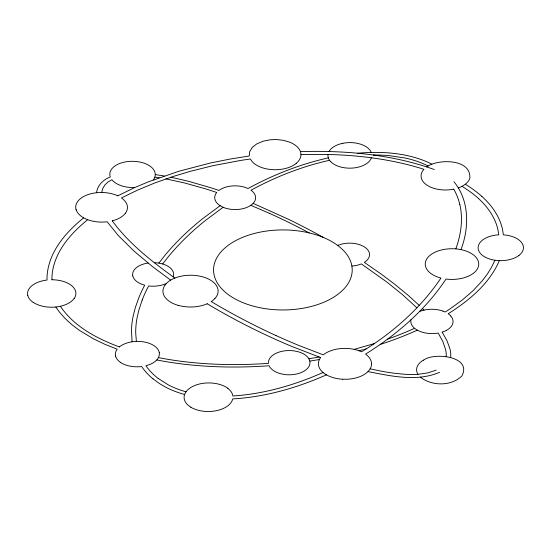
<?xml version="1.0" encoding="UTF-8"?>
<svg xmlns="http://www.w3.org/2000/svg" width="551" height="551" viewBox="0 0 551 551"><rect width="100%" height="100%" fill="white"/><g stroke="black" fill="none" stroke-linecap="round" stroke-linejoin="round"><path stroke-width="0.83" d="M446.165 356.642L446.234 354.589A74.674 43.116 0 0 0 445.69 349.968L442.839 341.503L438.197 333.073A21.22 12.253 0 0 1 421.377 331.916L419.642 331.268A21.303 12.301 0 0 1 412.733 326.426A21.138 12.205 0 0 1 410.798 321.577A21.007 12.129 0 0 1 410.97 319.773M328.01 154.48L327.962 154.927A22.226 12.831 0 0 0 330.4 161.319L330.566 161.505M96.59 192.733C97.341 185.191 103.519 179.516 110.303 176.954A22.481 12.983 0 0 1 115.359 165.665A22.405 12.935 0 0 1 132.109 161.305L132.254 161.298A22.99 13.272 0 0 1 154.845 177.126L159.163 177.746M75.997 209.408A25.429 14.677 0 0 1 99.118 192.547L101.639 192.478L102.851 188.27L104.89 184.964L107.92 182.078L111.881 179.722A23.142 13.362 0 0 0 115.014 182.622L115.772 183.132A23.066 13.32 0 0 0 132.536 187.533L134.678 187.485M455.884 248.728C460.939 234.678 463.295 219.188 459.83 204.476M460.98 249.624C469.376 227.715 469.507 200.536 453.941 181.727M142.192 300.013L138.893 309.972L137.075 317.837A230.773 133.239 0 0 0 135.698 332.832L136.373 341.42A22.019 12.714 0 0 1 138.942 341.42A21.703 12.528 0 0 1 153.447 345.298L154.741 346.173A21.661 12.508 0 0 1 158.784 351.021A21.84 12.611 0 0 1 159.218 352.413M494.901 260.237L491.595 267.18L487.387 274.019L482.318 280.741L473.185 290.563L462.296 300.026L449.747 309.09L445.208 312.011L442.99 311.095M499.33 260.644C489.412 283.848 469.046 300.543 448.232 313.746A21.296 12.294 0 0 1 450.387 315.578L450.828 316.06M329.016 151.511L329.161 151.256A22.212 12.825 0 0 1 342.798 143.294M74.261 298.387L74.537 297.967A23.493 13.568 0 0 0 75.57 291.155L75.535 291.031A23.459 13.548 0 0 0 70.762 284.963A23.665 13.665 0 0 0 69.75 284.282A23.955 13.83 0 0 0 61.044 280.79A24.389 14.078 0 0 0 51.946 279.763M125.366 213.265L126.11 212.156A25.387 14.657 0 0 0 127.247 205.557A25.628 14.794 0 0 0 126.599 203.65A25.904 14.953 0 0 0 121.475 197.933L137.378 190.198L154.569 183.049L172.924 176.554L189.909 171.437L212.617 165.761L240.766 160.403L250.299 158.984L252.275 161.746A25.849 14.925 0 0 0 296.28 163.392M165.176 284.888L166.464 283.386A20.594 11.888 0 0 1 153.936 286.196L151.959 286.189A20.594 11.888 0 0 1 148.653 285.921A324.89 187.574 0 0 0 142.186 300.013M158.84 263.109L164.907 255.395A409.469 236.4 0 0 1 202.265 218.974L220.159 205.681M162.635 263.977L168.627 256.36A403.607 233.018 0 0 1 205.53 220.379L223.21 207.252M153.302 179.908L153.798 179.22A22.446 12.962 0 0 0 154.838 177.126M211.226 301.611A27.64 15.958 0 0 0 214.745 298.711L214.849 298.601M296.197 163.358L297.003 162.655A26.317 15.194 0 0 0 300.949 154.604L300.949 154.301A26.393 15.235 0 0 0 298.256 147.923L298.181 147.84A26.179 15.111 0 0 0 290.935 142.702A25.987 15.001 0 0 0 289.427 142.068L283.131 140.278L276.258 139.527L270.066 139.789L263.054 141.221L256.635 143.983L252.365 147.317L249.637 151.718L249.286 156.009L229.891 159.087L210.826 162.91L178.641 171.313L147.95 181.982L134.003 187.891L117.762 195.819M83.676 217.838C66.154 231.999 49.562 250.85 47.221 274.184A149.197 86.135 0 0 0 47.042 280.039A24.547 14.174 0 0 0 37.971 282.25A24.361 14.064 0 0 0 35.67 283.29A24.037 13.878 0 0 0 29.527 288.132L28.673 289.433A23.493 13.561 0 0 0 27.77 295.481M87.712 219.684C71.189 233.039 55.596 250.478 52.386 272.242A145.485 84 0 0 0 51.939 279.763M519.042 255.361L519.627 254.886A22.329 12.893 0 0 0 523.333 249.018L523.45 247.736A22.267 12.859 0 0 0 513.904 237.157L513.263 236.896A22.77 13.148 0 0 0 503.38 234.864L502.602 229.829A137.654 79.475 0 0 0 481.918 196.452M166.498 283.345A27.64 15.958 0 0 1 170.652 280.128L171.451 279.674A27.702 15.993 0 0 1 179.97 276.464L181.527 276.12A27.598 15.938 0 0 1 209.043 279.309A27.46 15.855 0 0 1 214.842 298.601M439.546 372.318C416.893 381.995 391.203 376.119 367.992 371.588M436.151 370.107L428.203 372.82L417.968 374.343A23.707 13.685 0 0 1 423.271 360.202M323.058 372.483C296.224 384.384 267.648 392.932 238.335 395.57A115.6 66.74 0 0 1 232.853 395.976A24.678 14.25 0 0 0 227.783 388.324M326.454 374.838C296.851 387.938 265.141 397.057 232.715 398.91A25.153 14.519 0 0 1 231.647 401.624A25.105 14.498 0 0 1 224.966 407.657L223.616 408.332A24.216 13.982 0 0 1 190.784 407.223M207.176 303.78L205.089 304.607A27.64 15.958 0 0 1 201.838 305.605L200.667 305.895A27.64 15.958 0 0 1 178.207 305.344M374.59 343.507L354.197 349.368M365.671 348.907L366.174 348.762M364.652 349.196L363.626 349.486M362.606 349.768L359.004 350.753M112.314 220.834L112.466 220.793A25.387 14.657 0 0 0 125.346 213.306M112.273 220.841C128.755 243.521 152.035 261.608 174.86 278.069M328.348 157.882C308.636 162.249 289.44 168.84 271.023 177.098A311.136 179.633 0 0 0 248.074 188.532L244.782 187.257A20.401 11.778 0 0 0 227.928 186.589A20.332 11.736 0 0 0 220.18 189.592L218.919 190.453A364.046 210.179 0 0 0 209.449 187.347L188.711 181.341L170.913 177.215M329.588 160.293C311.832 164.212 294.503 169.977 277.8 177.153A301.156 173.868 0 0 0 250.994 190.226A20.47 11.819 0 0 1 250.636 205.461A20.47 11.819 0 0 1 224.581 207.865L224.202 207.644A20.58 11.881 0 0 1 215.964 193.553A20.442 11.798 0 0 1 216.75 192.492A351.517 202.947 0 0 0 205.096 188.718L184.785 183.015L165.961 178.889M342.805 143.308L344.857 142.957A21.758 12.563 0 0 1 354.307 142.847L356.449 143.164A21.813 12.59 0 0 1 368.908 148.956L369.473 149.555A22.157 12.79 0 0 1 371.271 152.448M319.125 357.034L308.939 358.742M319.456 359.5L309.882 361.098M357.695 153.24C374.17 151.739 390.935 152.076 407.155 155.561A78.504 45.327 0 0 1 427.769 162.201L431.853 164.17M300.956 154.604L326.344 154.438A241.744 139.568 0 0 1 371.395 157.779C389.178 160.224 406.852 163.792 423.939 169.322A24.767 14.298 0 0 0 422.224 171.705L421.584 173.124A24.767 14.298 0 0 0 421.343 173.916L421.288 174.137A24.52 14.161 0 0 0 423.499 182.147L424.484 183.194A24.409 14.092 0 0 0 453.687 189.165M300.433 151.608C345.573 150.306 391.589 154.259 434.353 169.55M101.639 192.478L101.797 192.478A26.207 15.132 0 0 1 115.056 194.723L116.213 195.157A26.207 15.132 0 0 1 117.742 195.819M154.28 262.669L154.803 262.689A20.573 11.874 0 0 1 163.296 264.184L165.176 264.879A20.325 11.736 0 0 1 173.221 276.898M342.44 379.191L346.207 379.26A26.338 15.208 0 0 0 362.82 375.314L363.061 375.183A26.613 15.366 0 0 0 370.375 368.392A26.889 15.524 0 0 0 371.532 363.708M155.265 174.577L164.232 175.962M158.433 357.62C194.606 364.666 231.744 365.919 268.454 363.357L268.695 360.698A20.917 12.081 0 0 1 285.287 350.76A20.876 12.053 0 0 1 309.745 364.425A20.855 12.039 0 0 1 286.355 374.701L285.39 374.577A20.807 12.012 0 0 1 271.464 368.977L271.044 368.564A21.055 12.156 0 0 1 269.377 366.319L269.102 365.761C231.62 368.405 193.704 367.138 156.766 359.961M370.141 368.826L379.102 370.733A143.474 82.829 0 0 0 393.924 373.185L401.727 374.012A69.385 40.058 0 0 0 417.975 374.398M178.111 305.344L177.649 305.213A27.467 15.855 0 0 1 165.169 284.888M119.367 346.93C96.928 338.562 74.109 326.695 60.417 306.294M250.836 205.309L269.349 213.299M253.116 203.374L288.758 219.401A671.807 387.863 0 0 1 323.437 237.488M275.989 335.552L268.819 332.225A669.059 386.279 0 0 1 211.26 301.59M428.127 165.996L424.366 164.198A73.827 42.62 0 0 0 405.24 158.034L388.593 155.568A93.367 53.908 0 0 0 373.213 155.031M152.964 378.874A104.373 60.259 0 0 1 141.662 366.525A22.219 12.825 0 0 1 137.585 366.808L134.795 366.746A21.696 12.528 0 0 1 120.566 362.462L120.579 362.455M120.524 362.42L120.297 362.269A21.668 12.515 0 0 1 115.779 356.759L115.607 356.215M170.672 280.122L152.413 266.546L133.989 251.049L118.437 235.67L107.163 221.784L106.095 221.895A26.069 15.049 0 0 1 76.327 210.179M158.233 378.454L168.062 384.736A74.013 42.73 0 0 0 186.031 391.795M153.013 378.854L159.611 383.654L165.135 386.878A78.669 45.416 0 0 0 184.592 394.495M420.248 377.091C431.743 386.106 451.117 386.52 461.834 376.023C472.427 356.463 435.132 352.358 424.373 359.631A23.287 13.444 0 0 0 423.313 360.223M419.221 305.378L408.029 295.198L394.378 283.985L381.051 273.964L364.328 262.372L365.609 261.47A19.884 11.481 0 0 0 369.528 255.147A19.864 11.468 0 0 0 343.163 243.783A19.912 11.495 0 0 0 337.715 245.45M416.921 307.809L402.616 294.764L386.836 282.043L361.346 263.908L360.12 264.384A19.912 11.495 0 0 1 357.819 265.086L357.027 265.279A19.912 11.495 0 0 1 351.882 266.03M422.417 308.512L424.001 310.11M55.809 307.031L59.405 312.045L65.08 318.45L71.713 324.525L79.275 330.263L93.58 338.886L104.917 344.32L117.184 349.189L116.702 349.878A22.081 12.749 0 0 0 115.6 356.215L115.627 356.283M442.164 332.115L447.047 340.835L449.96 348.962A74.757 43.157 0 0 1 450.684 357.613M76.32 210.179L76.072 209.401M132.805 275.941L133.204 277.194A20.408 11.785 0 0 0 143.453 284.812L144.72 285.177A332.212 191.796 0 0 0 138.942 297.444L135.339 307.582L133.273 315.606A243.163 140.388 0 0 0 131.455 329.966L132.075 341.813M371.408 157.813A22.398 12.928 0 0 1 370.692 159.377A22.219 12.825 0 0 1 357.682 167.318A21.792 12.583 0 0 1 330.559 161.505M419.483 311.522A21.124 12.198 0 0 1 442.901 311.088M119.367 346.923A22.446 12.955 0 0 1 126.585 343.115L127.212 342.908A22.247 12.845 0 0 1 136.373 341.42M159.239 352.406A22.343 12.9 0 0 1 146.848 365.478L145.919 365.747A98.622 56.939 0 0 0 158.171 378.482M371.56 363.708A27.137 15.662 0 0 0 365.561 354.121C396.81 334.581 425.558 309.938 446.034 279.033A26.916 15.538 0 0 0 449.96 279.371L451.214 279.405A26.93 15.545 0 0 0 453.046 279.405A26.799 15.476 0 0 0 470.32 275.245A26.551 15.325 0 0 0 477.703 268.303L477.882 267.917A26.414 15.249 0 0 0 476.016 257.331A26.51 15.304 0 0 0 475.258 256.504A26.634 15.38 0 0 0 467.31 251.497A26.875 15.518 0 0 0 440.049 250.354L438.066 250.974A26.641 15.38 0 0 0 426.357 259.652L426.081 260.237A26.434 15.263 0 0 0 428.168 271.058L428.396 271.306A26.634 15.38 0 0 0 437.315 276.905L439.216 277.552A26.82 15.483 0 0 0 440.931 278.041C420.737 308.278 392.112 333.307 361.539 351.8A26.6 15.359 0 0 0 346.393 348.404L344.719 348.384A26.331 15.201 0 0 0 328.685 351.593L326.929 352.454A26.51 15.304 0 0 0 323.292 354.858L298.428 345.291A557.116 321.646 0 0 1 275.989 335.552M74.192 298.366A24.306 14.03 0 0 1 33.274 302.409M33.177 302.396A23.473 13.555 0 0 1 27.764 295.467M207.204 303.766A668.115 385.734 0 0 0 261.36 332.811A579.135 334.361 0 0 0 292.147 346.579L320.654 357.578A26.751 15.449 0 0 0 319.676 359.08A26.868 15.511 0 0 0 318.45 363.137L318.43 363.543A26.813 15.476 0 0 0 342.371 379.212M190.846 407.182A24.216 13.982 0 0 1 189.634 406.397A24.513 14.154 0 0 1 184.792 400.742A24.85 14.347 0 0 1 184.241 398.924A25.105 14.491 0 0 1 191.817 386.919A24.237 13.995 0 0 1 227.852 388.29M426.715 166.912A25.064 14.471 0 0 1 428.272 165.906C439.836 158.874 471.442 159.074 469.817 178.338A24.823 14.333 0 0 1 469.197 179.778A25.029 14.45 0 0 1 458.28 187.919M518.98 255.409A22.715 13.114 0 0 1 511.121 259.218A22.908 13.224 0 0 1 493.462 259.989A22.653 13.079 0 0 1 487.167 258.102A22.391 12.928 0 0 1 481.085 254.176A22.233 12.838 0 0 1 478.123 247.151L478.172 246.772A22.315 12.887 0 0 1 481.54 240.918A22.522 13.004 0 0 1 483.027 239.706A22.729 13.121 0 0 1 490.796 236.124L491.788 235.856A22.922 13.238 0 0 1 496.933 234.974L498.772 234.836L497.994 230.063A132.922 76.741 0 0 0 478.392 198.422M465.306 184.227A144.383 83.359 0 0 1 481.905 196.459M462.013 186.314A139.458 80.515 0 0 1 478.378 198.429M453.762 189.179A142.179 82.085 0 0 1 459.768 204.483M132.757 275.941A20.47 11.819 0 0 1 148.012 263.047M417.341 330.166A291.844 168.496 0 0 1 380.19 344.465M414.593 328.306A284.378 164.184 0 0 1 387.546 339.168M450.808 316.067A20.986 12.115 0 0 1 446.434 330.359M446.193 330.483A20.986 12.115 0 0 1 442.109 332.163M269.363 213.292A634.69 366.436 0 0 1 309.331 232.963M318.705 235.676L318.437 235.58A69.33 40.023 0 0 0 217.9 255.995A69.33 40.023 0 0 0 270.92 309.366A69.33 40.023 0 0 0 352.213 269.584L352.158 268.399A69.33 40.023 0 0 0 344.079 251.125L342.405 249.424A69.33 40.023 0 0 0 320.579 236.351L318.705 235.676"/></g></svg>
